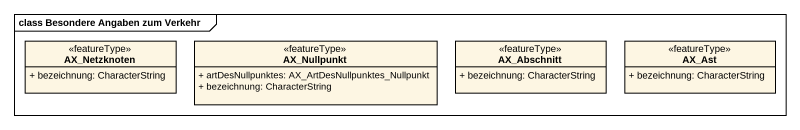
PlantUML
@startuml
mainframe class Besondere Angaben zum Verkehr
hide circle
hide empty members
skinparam classAttributeIconSize 0
class AX_Netzknoten <<featureType>> {
  + bezeichnung: CharacterString
}
class AX_Nullpunkt <<featureType>> {
  + artDesNullpunktes: AX_ArtDesNullpunktes_Nullpunkt
  + bezeichnung: CharacterString
}
class AX_Abschnitt <<featureType>> {
  + bezeichnung: CharacterString
}
class AX_Ast <<featureType>> {
  + bezeichnung: CharacterString
}
@enduml
